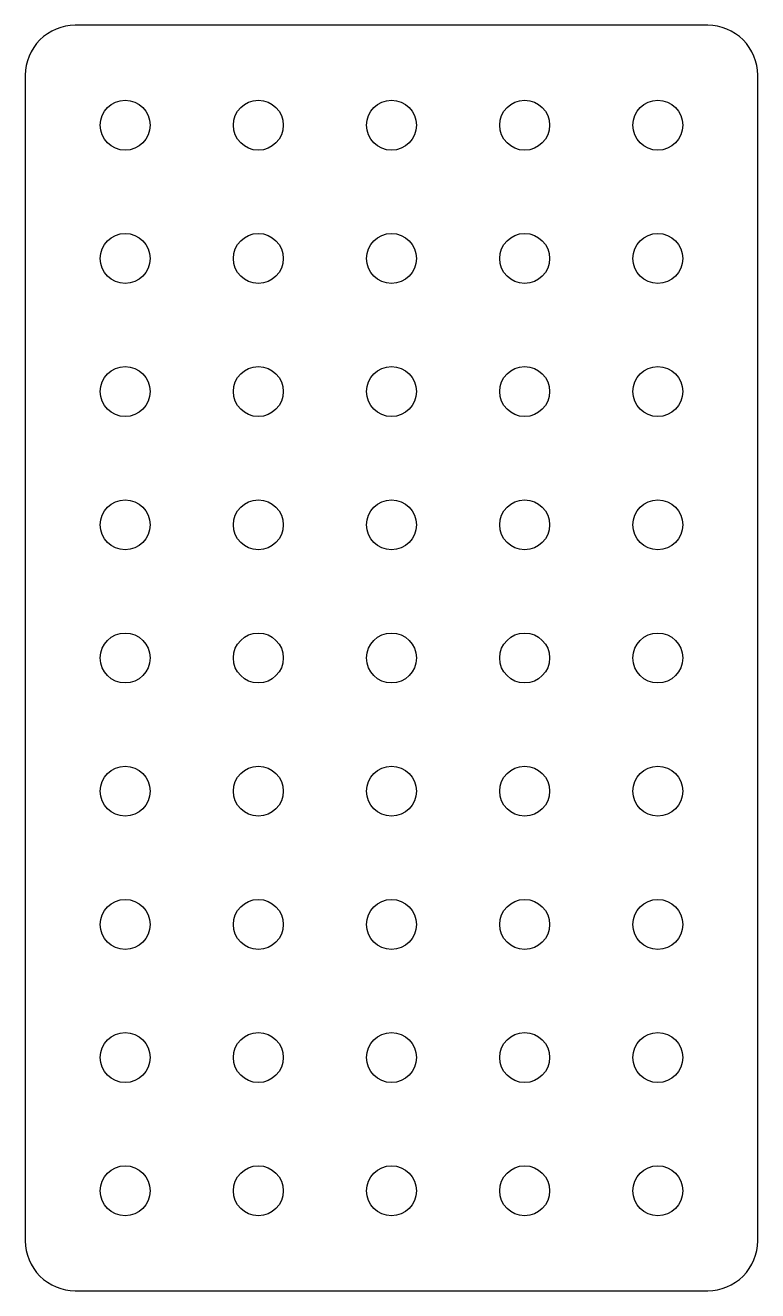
# Model space of a CAD drawing. Header units: inches. Extents: x -5.5 to 0, y 0 to 9.5.
import ezdxf

# ---------------------------------------------------------------- set-up
doc = ezdxf.new("R2010")
doc.units = ezdxf.units.IN
doc.header["$MEASUREMENT"] = 0

msp = doc.modelspace()

# ---------------------------------------------------------------- linework, layer by layer
msp.add_lwpolyline([(-5.125, 9.5, 0.414214), (-5.5, 9.125), (-5.5, 0.375, 0.414214), (-5.125, 0), (-0.375, 0, 0.414214), (0, 0.375), (0, 9.125, 0.414214), (-0.375, 9.5)], format="xyb", close=True)
for centre in [(-4.75, 8.75), (-3.75, 8.75), (-2.75, 8.75), (-1.75, 8.75), (-0.75, 8.75), (-4.75, 7.75), (-3.75, 7.75), (-2.75, 7.75), (-1.75, 7.75), (-0.75, 7.75), (-4.75, 6.75), (-3.75, 6.75), (-2.75, 6.75), (-1.75, 6.75), (-0.75, 6.75), (-4.75, 5.75), (-3.75, 5.75), (-2.75, 5.75), (-1.75, 5.75), (-0.75, 5.75), (-4.75, 4.75), (-3.75, 4.75), (-2.75, 4.75), (-1.75, 4.75), (-0.75, 4.75), (-4.75, 3.75), (-3.75, 3.75), (-2.75, 3.75), (-1.75, 3.75), (-0.75, 3.75), (-4.75, 2.75), (-3.75, 2.75), (-2.75, 2.75), (-1.75, 2.75), (-0.75, 2.75), (-4.75, 1.75), (-3.75, 1.75), (-2.75, 1.75), (-1.75, 1.75), (-0.75, 1.75), (-4.75, 0.75), (-3.75, 0.75), (-2.75, 0.75), (-1.75, 0.75), (-0.75, 0.75)]:
    msp.add_circle(centre, 0.1875)

doc.saveas('drawing.dxf')
